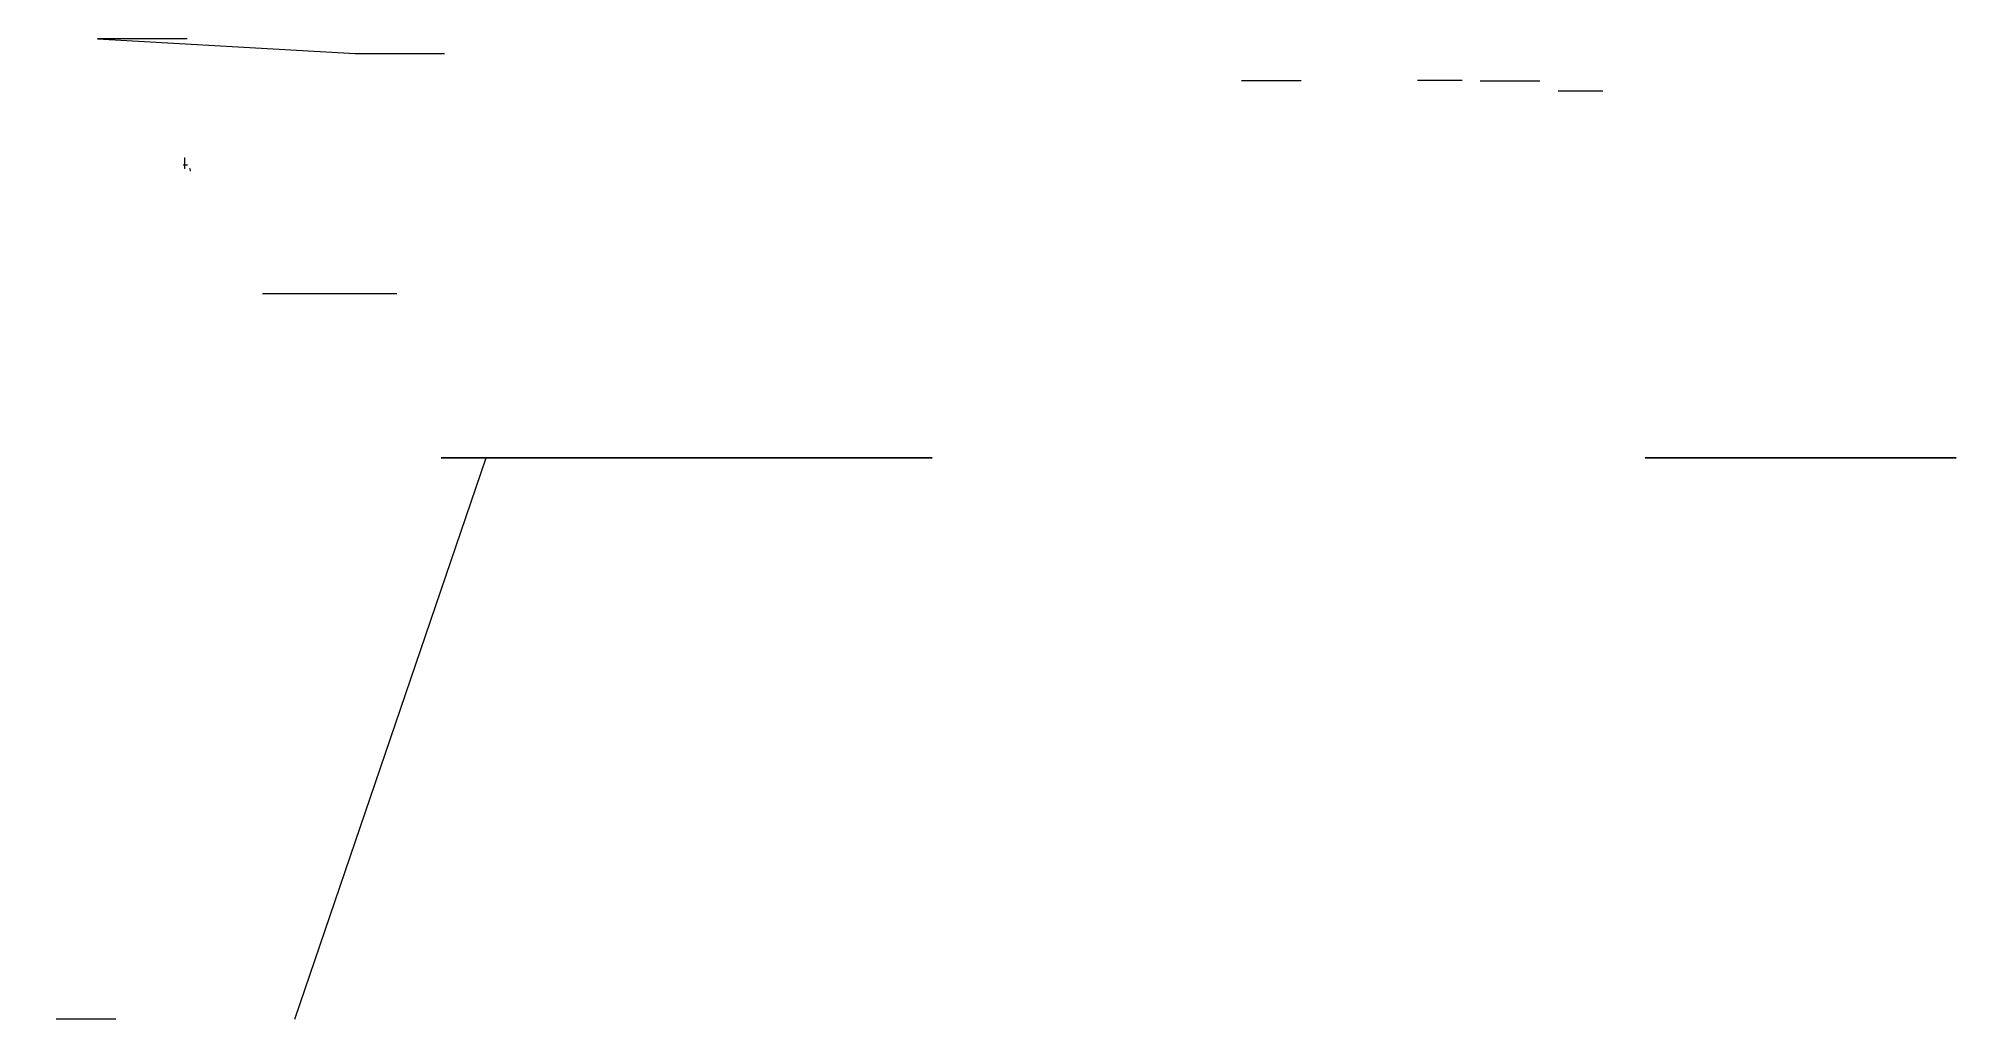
# Model space of a CAD drawing. Header units: millimetres. Extents: x 24 to 674, y -188 to 141.
import ezdxf

# ---------------------------------------------------------------- set-up
doc = ezdxf.new("R2010")
doc.units = ezdxf.units.MM
doc.styles.get("Standard").update_dxf_attribs({"font": 'ISOCPEUR.TTF', "height": 3})

msp = doc.modelspace()

# ---------------------------------------------------------------- linework, layer by layer
at = {"extrusion": (0, -1, 0)}
for p, q in [((74.21, 140.63, 256.69), (44.21, 140.63, 256.69)), ((44.21, 140.63, 256.69), (130.56, 135.7, 256.69)), ((130.56, 135.7, 256.69), (160.56, 135.7, 256.69)), ((447.83, 126.5, 491.92), (427.83, 126.5, 491.92)), ((501.76, 126.57, 263.33), (486.76, 126.57, 263.33)), ((507.83, 126.5, 491.92), (527.83, 126.5, 491.92)), ((533.94, 123.18, 263.33), (548.94, 123.18, 263.33)), ((99.51, 55.23, 150.35), (144.51, 55.23, 150.35)), ((110.32, -188.26, 524.83), (174.54, 0, 524.21)), ((159.36, 0, 477.6), (244.04, 0, 477.6)), ((159.36, 0, 472.62), (244.04, 0, 472.62)), ((159.36, 0, 467.64), (244.04, 0, 467.64)), ((159.36, 0, 462.66), (244.04, 0, 462.66)), ((159.36, 0, 457.67), (219.14, 0, 457.67)), ((244.04, 0, 452.69), (159.36, 0, 452.69)), ((159.36, 0, 452.69), (159.36, 0, 482.58)), ((159.36, 0, 482.58), (244.04, 0, 482.58)), ((179.28, 0, 452.69), (179.28, 0, 477.6)), ((201.74, 0, 196.77), (324.01, 0, 196.77)), ((201.74, 0, 189.58), (324.01, 0, 189.58)), ((201.74, 0, 182.38), (324.01, 0, 182.38)), ((201.74, 0, 175.19), (324.01, 0, 175.19)), ((201.74, 0, 168), (288.05, 0, 168)), ((324.01, 0, 160.81), (201.74, 0, 160.81)), ((201.74, 0, 160.81), (201.74, 0, 203.96)), ((201.74, 0, 203.96), (324.01, 0, 203.96)), ((209.54, 0, 524.21), (229.54, 0, 524.21)), ((219.14, 0, 477.6), (219.14, 0, 452.69)), ((220.39, 0, 457.77), (242.31, 0, 457.77)), ((228.36, 0, 461.76), (220.39, 0, 459.77)), ((220.39, 0, 459.77), (220.39, 0, 455.78)), ((220.39, 0, 455.78), (228.36, 0, 453.79)), ((228.36, 0, 453.79), (228.36, 0, 461.76)), ((230.51, 0, 160.81), (230.51, 0, 196.77)), ((238.32, 0, 461.76), (238.32, 0, 453.79)), ((244.04, 0, 482.58), (244.04, 0, 452.69)), ((288.05, 0, 196.77), (288.05, 0, 160.81)), ((289.86, 0, 168.14), (321.5, 0, 168.14)), ((301.36, 0, 173.9), (289.86, 0, 171.02)), ((289.86, 0, 171.02), (289.86, 0, 165.27)), ((289.86, 0, 165.27), (301.36, 0, 162.39)), ((301.36, 0, 162.39), (301.36, 0, 173.9)), ((315.75, 0, 173.9), (315.75, 0, 162.39)), ((324.01, 0, 203.96), (324.01, 0, 160.81)), ((563.17, 0, 222.44), (625.68, 0, 222.44)), ((563.17, 0, 218.77), (625.68, 0, 218.77)), ((563.17, 0, 215.09), (625.68, 0, 215.09)), ((563.17, 0, 211.41), (625.68, 0, 211.41)), ((563.17, 0, 207.73), (607.3, 0, 207.73)), ((625.68, 0, 204.06), (563.17, 0, 204.06)), ((563.17, 0, 204.06), (563.17, 0, 226.12)), ((563.17, 0, 226.12), (625.68, 0, 226.12)), ((564.22, 0, 434.01), (667.47, 0, 434.01)), ((564.22, 0, 427.94), (667.47, 0, 427.94)), ((564.22, 0, 421.87), (667.47, 0, 421.87)), ((564.22, 0, 415.79), (667.47, 0, 415.79)), ((564.22, 0, 409.72), (637.1, 0, 409.72)), ((667.47, 0, 403.65), (564.22, 0, 403.65)), ((564.22, 0, 403.65), (564.22, 0, 440.09)), ((564.22, 0, 440.09), (667.47, 0, 440.09)), ((577.88, 0, 204.06), (577.88, 0, 222.44)), ((588.52, 0, 403.65), (588.52, 0, 434.01)), ((607.3, 0, 222.44), (607.3, 0, 204.06)), ((608.22, 0, 207.81), (624.4, 0, 207.81)), ((614.1, 0, 210.75), (608.22, 0, 209.28)), ((608.22, 0, 209.28), (608.22, 0, 206.34)), ((608.22, 0, 206.34), (614.1, 0, 204.87)), ((614.1, 0, 204.87), (614.1, 0, 210.75)), ((621.46, 0, 210.75), (621.46, 0, 204.87)), ((625.68, 0, 226.12), (625.68, 0, 204.06)), ((637.1, 0, 434.01), (637.1, 0, 403.65)), ((638.63, 0, 409.84), (665.35, 0, 409.84)), ((648.35, 0, 414.7), (638.63, 0, 412.27)), ((638.63, 0, 412.27), (638.63, 0, 407.41)), ((638.63, 0, 407.41), (648.35, 0, 404.98)), ((648.35, 0, 404.98), (648.35, 0, 414.7)), ((660.49, 0, 414.7), (660.49, 0, 404.98)), ((667.47, 0, 440.09), (667.47, 0, 403.65)), ((50.32, -188.26, 524.83), (30.32, -188.26, 524.83))]:
    msp.add_line(p, q, dxfattribs=at)
for centre, radius in [((238.32, 457.77), 3.99), ((238.32, 457.77), 1.99), ((315.75, 168.14), 5.75), ((315.75, 168.14), 2.88), ((621.46, 207.81), 2.94), ((621.46, 207.81), 1.47), ((660.49, 409.84), 4.86), ((660.49, 409.84), 2.43)]:
    msp.add_circle(centre, radius, dxfattribs=at)

# ---------------------------------------------------------------- texts
for s, height, p in [('Y', 5, (160.56, 256.69, -135.7)), ("u'", 3, (500.61, 259.55, -123.18)), ("p'", 3, (501.96, 299.65, -123.18)), ("(x')", 3, (507.79, 259.55, -123.18)), ("(s')", 3, (509.48, 299.4, -123.18)), ("v'", 3, (515.64, 259.81, -123.18)), ("q'", 3, (516.66, 299.9, -123.18)), ("(y')", 3, (526.71, 259.47, -123.18)), ("(t')", 3, (526.96, 299.65, -123.18)), ("r'", 3, (533.63, 299.48, -123.18)), ("w'", 3, (533.72, 259.81, -123.18)), ('Y', 3, (548.94, 263.33, -123.18)), ('X', 4, (24.19, 524.73)), ('X', 5, (38.48, 256.75)), ("1'(4')", 4, (49.39, 518.3)), ('p(1)', 4, (49.43, 447.21)), ('s(4)', 4, (50.44, 490.03)), ("p'(s')", 4, (50.33, 563.49)), ('p', 4, (69.6, 184.88)), ('(t)', 4, (70.36, 172.34)), ("t'", 4, (73.02, 251.03)), ("p'", 4, (74, 300.25)), ('q', 4, (93.8, 149.07)), ("q'", 4, (97.73, 299.44)), ("u'", 4, (98.22, 251.68)), ('(u)', 4, (99.95, 145.26)), ('s', 4, (100.19, 209.34)), ("(w')", 4, (103.29, 251.52)), ("(s')", 4, (104.27, 298.78)), ('q(2)', 4, (104.52, 447.41)), ("2'(3')", 4, (104.93, 517.98)), ('r(3)', 4, (104.92, 489.26)), ("q'(r')", 4, (106.5, 563.8)), ('(w)', 4, (106.8, 208.85)), ('Top View', 4, (116.34, 473.03)), ('Front View', 4, (118.25, 554.3)), ("v'", 4, (129.15, 251.68)), ("r'", 4, (129.8, 298.78)), ('(v)', 4, (131.03, 170.94)), ('r', 4, (131.76, 179.75)), ('Front View', 4, (146.66, 287.66)), ('Top View', 4, (149.66, 200.45)), ("11'", 4, (174.83, 518.55)), ("P1'", 4, (174.62, 562.06)), ("S1'", 4, (207.64, 561.44)), ("41'", 4, (208.05, 518.14)), ('Left Side View', 4, (219.4, 550.93)), ('Y', 4, (233.02, 523.91)), ('X', 4, (424.61, 491.85)), ('f(6)', 4, (439.49, 425.82)), ("6'", 4, (446.44, 486.13)), ("t'", 4, (447.4, 553.79)), ('a(1)', 4, (455.14, 399.21)), ("1'(5')", 4, (458.88, 486.28)), ("a'(e')", 4, (459.88, 553)), ('e(5)', 4, (461.44, 456.86)), ('X', 3, (484.98, 263.34)), ("2'(4')", 4, (486.77, 486.27)), ("b'(d')", 4, (488.71, 553.56)), ('d(4)', 4, (493.91, 456.16)), ('b(2)', 4, (498.82, 399.67)), ('3', 4, (506.49, 486.84)), ("c'", 4, (506.81, 553.9)), ('c(3)', 4, (512.83, 426.75)), ('Front View', 4, (513.63, 537.07)), ('Top View', 4, (523.11, 444.49)), ('Y', 4, (529.91, 493.05)), ('Top View', 3, (537.69, 225.51)), ('View', 3, (540.05, 288.07)), ('Front', 3, (540.05, 291.97)), ('d"(e")', 4, (566.38, 555.72)), ('4"(5")', 4, (566.75, 486.49)), ('c"(f")', 4, (591.09, 556.55)), ('3"(6")', 4, (592.23, 486.25)), ('Left Side', 3, (608.69, 290.95)), ('  View', 3, (608.69, 287.05)), ('2"(1")', 4, (617.71, 486.74)), ('b"(a")', 4, (620.96, 555.86)), ('Left Side View', 4, (637.63, 535.14))]:
    msp.add_text(s, height=height, dxfattribs=at).set_placement(p)
at = {"extrusion": (0, 0, -1)}
msp.add_text("t'", height=4, rotation=180, dxfattribs=at).set_placement((-72.6, 100.9, -40.37))
at = {"extrusion": (0, -1, 0)}
for s, height, width, p in [(' REG NO :                  RA2111003010766                                     EX . NO : 05', 2.4907, 0.5, (159.36, 472.62)), (' NAME :                    SHAHID AHAMED                                     DATE : 10/11/2021', 2.4907, 0.5, (159.36, 467.64)), (' DEPT :                     COMPUTER SCIENCE ENGG                            SCALE : 1:1', 2.4907, 0.5, (159.36, 462.66)), (' MARKS :                   -/10', 2.4907, 0.5, (159.36, 457.67)), (' FACULTY :                 GHUNTUPALLI MANOJ KUMAR', 2.4907, 0.5, (159.36, 452.69)), ('  ORTHOGRAPHIC MULTIVIEW PROJECTION', 3.9851, 0.8, (159.36, 477.6)), (' REG NO :                  RA2111003010766                                     EX . NO : 05', 3.5962, 0.5, (201.74, 189.58)), (' NAME :                    SHAHID AHAMED                                     DATE : 10/11/2021', 3.5962, 0.5, (201.74, 182.38)), (' DEPT :                     COMPUTER SCIENCE ENGG                            SCALE : 1:1', 3.5962, 0.5, (201.74, 175.19)), (' MARKS :                   -/10', 3.5962, 0.5, (201.74, 168)), (' FACULTY :                 GHUNTUPALLI MANOJ KUMAR', 3.5962, 0.5, (201.74, 160.81)), ('  ORTHOGRAPHIC MULTIVIEW PROJECTION', 5.7539, 0.8, (201.74, 196.77)), (' REG NO :                  RA2111003010766                                     EX . NO : 05', 1.8384, 0.5, (563.17, 218.77)), (' NAME :                    SHAHID AHAMED                                     DATE : 10/11/2021', 1.8384, 0.5, (563.17, 215.09)), (' DEPT :                     COMPUTER SCIENCE ENGG                            SCALE : 1:1', 1.8384, 0.5, (563.17, 211.41)), (' MARKS :                   -/10', 1.8384, 0.5, (563.17, 207.73)), (' FACULTY :                 GHUNTUPALLI MANOJ KUMAR', 1.8384, 0.5, (563.17, 204.06)), (' REG NO :                  RA2111003010766                                     EX . NO : 05', 3.0367, 0.5, (564.22, 427.94)), (' NAME :                    SHAHID AHAMED                                     DATE : 10/11/2021', 3.0367, 0.5, (564.22, 421.87)), (' DEPT :                     COMPUTER SCIENCE ENGG                            SCALE : 1:1', 3.0367, 0.5, (564.22, 415.79)), (' MARKS :                   -/10', 3.0367, 0.5, (564.22, 409.72)), (' FACULTY :                 GHUNTUPALLI MANOJ KUMAR', 3.0367, 0.5, (564.22, 403.65)), ('  ORTHOGRAPHIC MULTIVIEW PROJECTION', 2.9415, 0.8, (563.17, 222.44)), ('  ORTHOGRAPHIC MULTIVIEW PROJECTION', 4.8588, 0.8, (564.22, 434.01))]:
    msp.add_text(s, height=height, dxfattribs=dict(at, width=width)).set_placement(p)

doc.saveas('drawing.dxf')
